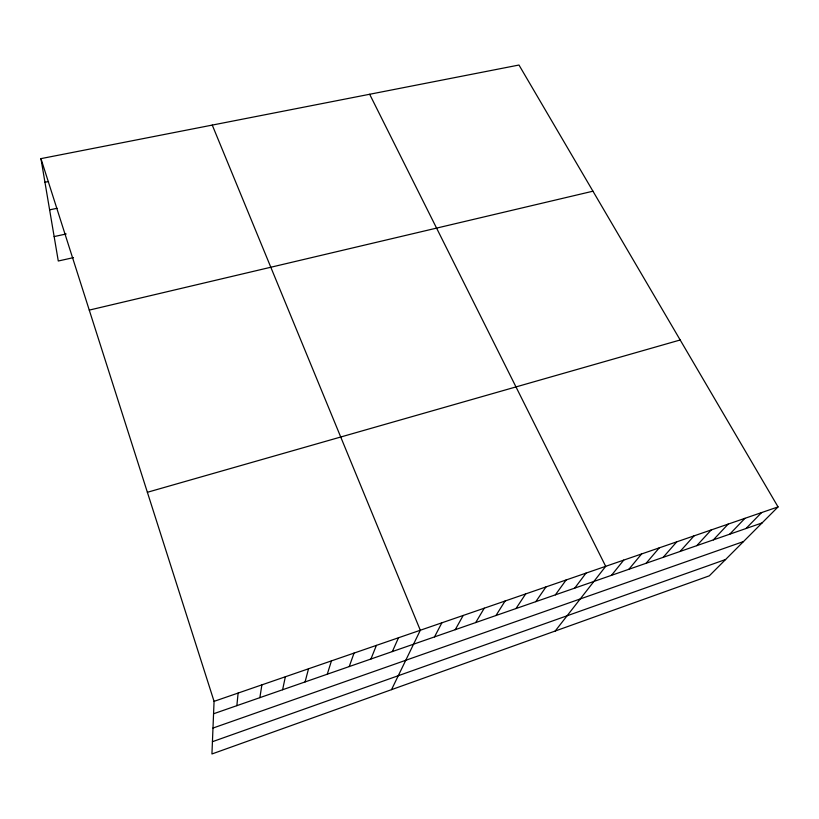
<?xml version="1.0" encoding="UTF-8"?>
<svg xmlns="http://www.w3.org/2000/svg" width="819" height="819" viewBox="0 0 819 819"><rect width="100%" height="100%" fill="white"/><g stroke="black" fill="none" stroke-linecap="round" stroke-linejoin="round"><path stroke-width="1.23" d="M40.95 158.63L214.066 701.351L211.937 753.971L709.315 575.829L778.05 506.91L518.98 65.029L40.95 158.63L58.282 261.005L73.485 257.627M236.855 705.661L238.124 693.058M259.869 697.655L261.885 684.868M282.606 689.752L285.35 676.781M305.077 681.93L308.528 668.785M327.283 674.201L331.429 660.892M349.232 666.564L354.054 653.091M370.925 659.019L376.402 645.382M392.362 651.555L398.495 637.776M391.523 689.649L420.311 630.251L212.264 125.092M434.51 636.895L441.881 622.809M455.231 629.688L463.196 615.458M475.706 622.563L484.264 608.2M495.956 615.519L505.088 601.023M515.99 608.548L525.675 593.929M535.79 601.658L546.017 586.906M555.374 594.85L566.134 579.975M574.743 588.103L586.025 573.116M555.19 631.029L605.691 566.339L369.656 94.267M611.486 575.327L623.73 560.114M628.89 569.266L641.584 553.961M646.119 563.277L659.254 547.87M663.175 557.34L676.75 541.84M680.067 551.463L694.062 535.872M696.795 545.649L711.199 529.965M713.349 539.885L728.163 524.109M729.749 534.172L744.962 518.325M745.996 528.521L761.588 512.592M212.428 741.697L725.603 559.5M212.981 728.06L743.498 541.554M213.564 713.769L762.079 522.932M214.066 701.351L778.05 506.91M147.379 492.28L680.19 339.987M89.271 310.104L592.946 191.196M54.146 236.578L66.196 233.978M49.621 209.848L57.084 208.292M44.953 182.248L48.556 181.521"/></g></svg>
